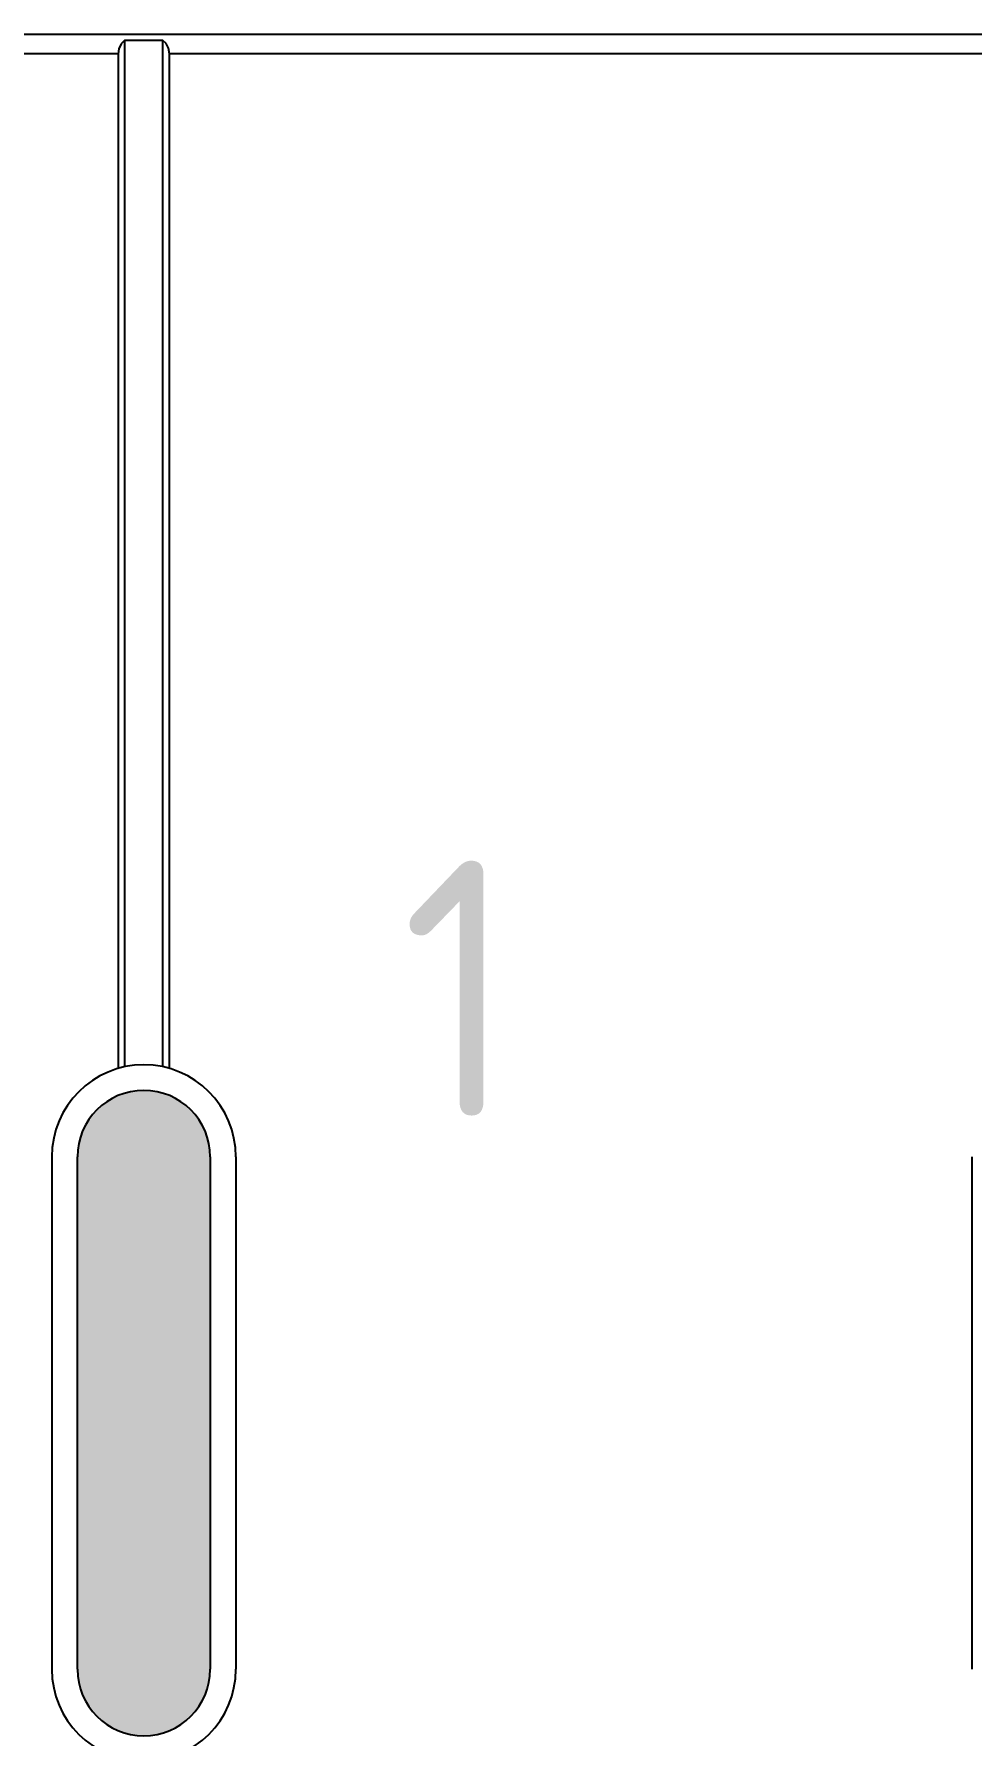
# Paper-space layout 'ARCH-D(24x36)' of a CAD drawing. Header units: inches. Extents: x 0.1 to 35.7, y 0.1 to 23.7.
# Drawn here: x 17.479 to 17.84, y 17.483 to 18.138 of the extents above; entities that cross this region are included whole.
import ezdxf

# ---------------------------------------------------------------- set-up
doc = ezdxf.new("R2010")
doc.units = ezdxf.units.IN
doc.header["$MEASUREMENT"] = 0
doc.styles.add('CBUS-STATUS', font='isocp.shx', dxfattribs={"bigfont": 'bigfont'})

# ---------------------------------------------------------------- blocks, each defined once
blk = doc.blocks.new('SLC5504xRVFCx')
h = blk.add_hatch(color=3)
h.dxf.hatch_style = 1
h.paths.add_polyline_path([(1.08467, 0.25642), (1.08467, 0.45366, 1.000011), (1.03349, 0.45366), (1.03349, 0.25642, 1.000041)])
at = {"color": 190}
for p, q in [((0.00984, 0.88583), (2.81693, 0.88583)), ((1.04921, 0.87818), (0.71457, 0.87818)), ((1.04946, 0.88019), (1.04921, 0.87818)), ((1.04921, 0.87818), (1.04921, 0.4877)), ((1.05034, 0.88212), (1.04946, 0.88019)), ((1.05182, 0.8835), (1.05034, 0.88212)), ((1.05182, 0.8835), (1.06629, 0.8835)), ((1.05182, 0.48835), (1.05182, 0.8835)), ((1.06629, 0.8835), (1.06629, 0.48836)), ((1.06773, 0.88218), (1.06629, 0.8835)), ((1.06861, 0.88036), (1.06773, 0.88218)), ((1.0689, 0.87818), (1.06861, 0.88036)), ((1.40354, 0.87818), (1.0689, 0.87818)), ((1.0689, 0.48771), (1.0689, 0.87818))]:
    blk.add_line(p, q, dxfattribs=at)
for p, q in [((1.02364, 0.45366), (1.02362, 0.25642)), ((1.03346, 0.45366), (1.03346, 0.25642)), ((1.08467, 0.45366), (1.08467, 0.25642)), ((1.09451, 0.45366), (1.09451, 0.25642)), ((1.37797, 0.45366), (1.37795, 0.25642))]:
    blk.add_line(p, q)
for centre, radius, start, end in [((1.05908, 0.45366), 0.03543, 0, 180), ((1.05908, 0.45366), 0.02559, 0, 180), ((1.05908, 0.25642), 0.03543, 180, 0), ((1.05908, 0.25642), 0.02559, 180, 0)]:
    blk.add_arc(centre, radius, start, end)
at = {"style": 'CBUS-STATUS'}
blk.add_text('1', height=0.09843, dxfattribs=at).set_placement((1.15826, 0.46922))

psp = doc.layouts.new('ARCH-D(24x36)')

# ---------------------------------------------------------------- block references
psp.add_blockref('SLC5504xRVFCx', (16.46172, 17.25179))

doc.saveas('drawing.dxf')
